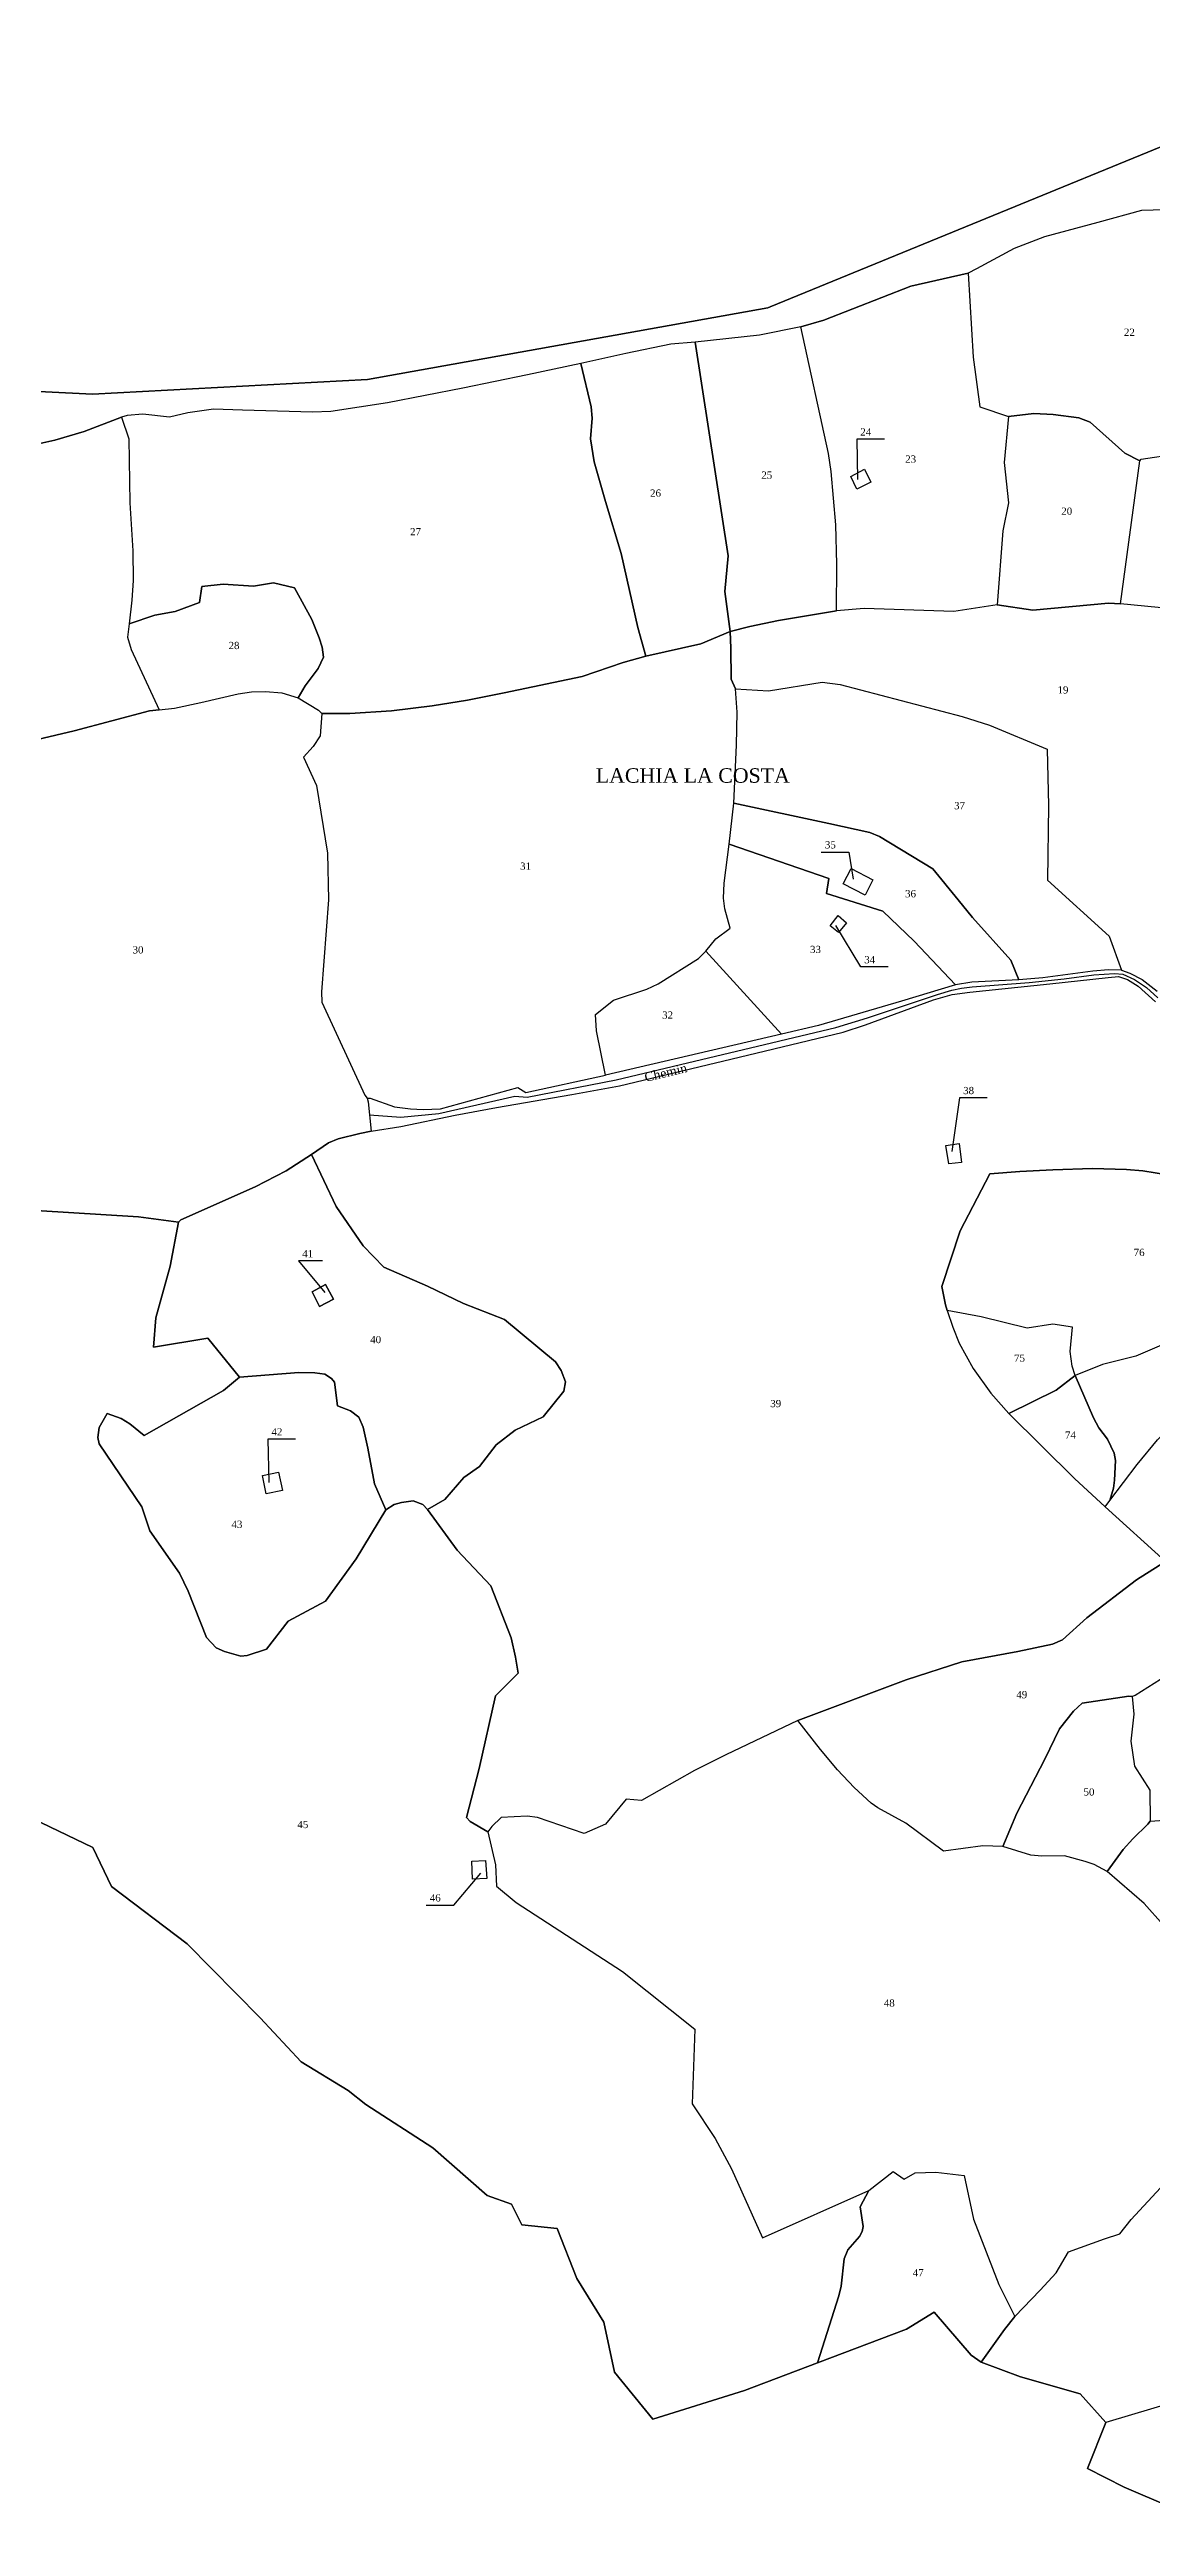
# Model space of a CAD drawing. Extents: x 1204521 to 1207304, y 6151741 to 6153999.
# Drawn here: x 1206382 to 1206687, y 6153268 to 6153954 of the extents above; entities that cross this region are included whole.
import ezdxf

# ---------------------------------------------------------------- set-up
doc = ezdxf.new("R2010")
doc.units = 0
doc.linetypes.add('CONTINU', pattern=[0])
for name, color, linetype in [('1LIEUDIT', 7, 'CONTINU'), ('1PARCELLE', 7, 'CONTINU'), ('1SECTION', 7, 'CONTINU'), ('1SUBDSECT', 7, 'CONTINU'), ('1TRONFLUV', 7, 'CONTINU'), ('1TROUPARCELLE', 7, 'CONTINU'), ('1ZONCOMM', 7, 'CONTINU'), ('3BATIDUR', 7, 'CONTINU'), ('3FLECHEPAR', 7, 'CONTINU'), ('3LIEUDITTEX', 7, 'CONTINU'), ('3PARCELLETEX', 7, 'CONTINU'), ('3ZONCOMMTEX', 7, 'CONTINU')]:
    doc.layers.add(name, color=color, linetype=linetype)
doc.styles.get("Standard").update_dxf_attribs({"font": 'Times New Roman'})

msp = doc.modelspace()

# ---------------------------------------------------------------- linework, layer by layer
at = {"layer": '1LIEUDIT'}
for points in [[(1206755.03, 6153953.7), (1206581.13, 6153882.51), (1206580.45, 6153882.24), (1206469.7, 6153862.34), (1206393.55, 6153858.27), (1206346.91, 6153860.59)], [(1206374.61, 6153465.12), (1206393.63, 6153456.04), (1206398.83, 6153445.17), (1206419.76, 6153429.31), (1206439.94, 6153408.87), (1206451.31, 6153396.64), (1206464.32, 6153388.75), (1206469.21, 6153384.83), (1206487.8, 6153372.88), (1206502.8, 6153359.69), (1206509.55, 6153357.29), (1206512.35, 6153351.56), (1206522.13, 6153350.57), (1206527.63, 6153336.68), (1206535.09, 6153324.65), (1206538.09, 6153310.8), (1206548.7, 6153297.76), (1206573.99, 6153305.69), (1206594.28, 6153313.38), (1206618.83, 6153322.64), (1206626.55, 6153327.42), (1206636.8, 6153315.46), (1206639.54, 6153313.55), (1206645.97, 6153322.61), (1206648.89, 6153326.17), (1206655.85, 6153333.45), (1206660.32, 6153338.26), (1206663.75, 6153344.1), (1206673.64, 6153347.73), (1206677.91, 6153349.09), (1206681.1, 6153353.07), (1206689.21, 6153361.81)], [(1206704.64, 6153268.07), (1206679.11, 6153278.97), (1206668.99, 6153284.15), (1206674.09, 6153296.85), (1206666.94, 6153304.79), (1206650.47, 6153309.5), (1206639.54, 6153313.55), (1206645.97, 6153322.61), (1206648.89, 6153326.17), (1206655.85, 6153333.45), (1206660.32, 6153338.26), (1206663.75, 6153344.1), (1206673.64, 6153347.73), (1206677.91, 6153349.09), (1206681.1, 6153353.07), (1206689.21, 6153361.81)]]:
    msp.add_lwpolyline(points, dxfattribs=at)
at = {"layer": '1PARCELLE'}
for points in [[(1206693.61, 6153909.42), (1206683.95, 6153909.11), (1206671.86, 6153905.86), (1206657.03, 6153901.86), (1206648.7, 6153898.58), (1206638.25, 6153892.98), (1206635.91, 6153891.8), (1206637.31, 6153868.51), (1206639.19, 6153854.82), (1206647.09, 6153852.16), (1206654.09, 6153852.95), (1206659.52, 6153852.68), (1206666.56, 6153851.76), (1206669.72, 6153850.57), (1206679.3, 6153841.93), (1206683.46, 6153839.84), (1206683.46, 6153839.84), (1206683.87, 6153840.29), (1206703.59, 6153843.22)], [(1206377.31, 6153844.3), (1206383.1, 6153845.61), (1206391.25, 6153847.93), (1206401.62, 6153851.97), (1206401.62, 6153851.97), (1206403.63, 6153845.95), (1206403.91, 6153828.19), (1206404.69, 6153814.93), (1206404.79, 6153806.76), (1206404.44, 6153801.28), (1206403.74, 6153794.77), (1206403.2, 6153791), (1206404.27, 6153787.65), (1206412.01, 6153770.97), (1206409.31, 6153770.65), (1206388.48, 6153765.12), (1206371.69, 6153761.18)], [(1206692.36, 6153798.85), (1206678.1, 6153800.24), (1206674.82, 6153800.45), (1206653.81, 6153798.52), (1206643.99, 6153799.96), (1206631.94, 6153798.19), (1206607.15, 6153798.93), (1206599.49, 6153798.3), (1206583.48, 6153795.68), (1206575.51, 6153794.01), (1206570.07, 6153792.58), (1206570.24, 6153788.02), (1206570.32, 6153779.44), (1206571.5, 6153776.7), (1206580.63, 6153776.17), (1206595.5, 6153778.61), (1206600.52, 6153777.98), (1206634.28, 6153769.12), (1206641.82, 6153766.68), (1206657.84, 6153760.08), (1206658.21, 6153744.49), (1206657.93, 6153723.78), (1206674.95, 6153708.3), (1206678.39, 6153698.83), (1206680.67, 6153698), (1206684.09, 6153696.29), (1206688.29, 6153693.06)], [(1206371.69, 6153761.18), (1206388.48, 6153765.12), (1206409.31, 6153770.65), (1206412.01, 6153770.97), (1206416.28, 6153771.42), (1206423.53, 6153772.98), (1206433.87, 6153775.36), (1206437.52, 6153775.93), (1206441.42, 6153776.04), (1206445.94, 6153775.65), (1206450.48, 6153774.24), (1206456.07, 6153770.8), (1206457.03, 6153769.93), (1206456.57, 6153763.71), (1206454.6, 6153760.74), (1206452, 6153757.8), (1206455.55, 6153749.98), (1206458.61, 6153731.23), (1206458.86, 6153718.34), (1206456.97, 6153692.89), (1206457.04, 6153690.01), (1206468.89, 6153664.27), (1206469.57, 6153663.39), (1206469.85, 6153662.46), (1206470.67, 6153654.29), (1206467.53, 6153653.63), (1206461.55, 6153652.2), (1206458.88, 6153651.08), (1206454.13, 6153647.83), (1206454.13, 6153647.83), (1206447.18, 6153643.33), (1206438.54, 6153638.93), (1206418.03, 6153629.77), (1206417.32, 6153629.12), (1206406.27, 6153630.61), (1206377.96, 6153632.37)], [(1206694.55, 6153641.66), (1206684.27, 6153643.28), (1206679.81, 6153643.65), (1206670.38, 6153643.95), (1206659.38, 6153643.57), (1206650.27, 6153643.13), (1206641.9, 6153642.5), (1206633.73, 6153626.72), (1206628.64, 6153611.34), (1206629.71, 6153606.21), (1206630.16, 6153604.7), (1206631.66, 6153600.03), (1206633.48, 6153595.66), (1206637.32, 6153588.64), (1206642.23, 6153581.74), (1206647.17, 6153576.12), (1206665.42, 6153558.12), (1206673.9, 6153550.31), (1206690.59, 6153535.22), (1206682.57, 6153530.06), (1206668.82, 6153519.56), (1206662.09, 6153513.53), (1206659.32, 6153512.31), (1206649.73, 6153510.23), (1206634.18, 6153507.37), (1206618.79, 6153502.45), (1206588.79, 6153491.19), (1206568.9, 6153481.67), (1206560.18, 6153477.36), (1206545.54, 6153469.04), (1206541.24, 6153469.41), (1206535.52, 6153462.45), (1206529.66, 6153459.85), (1206516.76, 6153464.27), (1206516.76, 6153464.27), (1206513.85, 6153464.68), (1206506.68, 6153464.33), (1206504.13, 6153461.87), (1206502.97, 6153460.32), (1206498.06, 6153463.22), (1206497.12, 6153464.27), (1206500.57, 6153477.88), (1206505.08, 6153497.98), (1206511.36, 6153504.27), (1206510.62, 6153508.67), (1206509.48, 6153514.01), (1206503.85, 6153528.46), (1206494.51, 6153538.36), (1206486.26, 6153549.57), (1206491.09, 6153552.3), (1206496.35, 6153558.42), (1206500.72, 6153561.44), (1206505.31, 6153567.5), (1206510.56, 6153571.52), (1206518.33, 6153575.22), (1206524.06, 6153582.35), (1206524.52, 6153584.92), (1206523.31, 6153588.04), (1206521.67, 6153590.49), (1206507.57, 6153602.19), (1206496.25, 6153606.56), (1206486.32, 6153611.41), (1206474.23, 6153616.64), (1206468.43, 6153622.57), (1206461.01, 6153633.48), (1206454.13, 6153647.83), (1206458.88, 6153651.08), (1206461.55, 6153652.2), (1206467.53, 6153653.63), (1206470.67, 6153654.29), (1206478.94, 6153655.63), (1206493.9, 6153658.73), (1206505.41, 6153660.81), (1206526.25, 6153664.44), (1206539.44, 6153666.87), (1206550.59, 6153669.56), (1206572.54, 6153674.77), (1206601.34, 6153681.66), (1206607.55, 6153683.7), (1206626.39, 6153690.65), (1206631.52, 6153692.16), (1206636.39, 6153692.76), (1206658.51, 6153695.04), (1206674.74, 6153696.86), (1206677.58, 6153697.09), (1206680.02, 6153696.3), (1206683.03, 6153694.46), (1206687.76, 6153690.14)], [(1206695.88, 6153597.81), (1206682.4, 6153592.04), (1206673.1, 6153589.69), (1206665.52, 6153586.71), (1206664.77, 6153589.29), (1206664.77, 6153589.29), (1206664.14, 6153593.35), (1206664.79, 6153600.07), (1206659.34, 6153600.89), (1206652.28, 6153599.74), (1206639.58, 6153602.89), (1206630.16, 6153604.7), (1206629.71, 6153606.21), (1206628.64, 6153611.34), (1206633.73, 6153626.72), (1206641.9, 6153642.5), (1206650.27, 6153643.13), (1206659.38, 6153643.57), (1206670.38, 6153643.95), (1206679.81, 6153643.65), (1206684.27, 6153643.28), (1206694.55, 6153641.66)], [(1206377.96, 6153632.37), (1206406.27, 6153630.61), (1206417.32, 6153629.12), (1206415.02, 6153616.89), (1206411.08, 6153602.59), (1206410.44, 6153594.48), (1206425.43, 6153597.03), (1206434.22, 6153586.23), (1206429.83, 6153582.49), (1206407.89, 6153570.05), (1206403.88, 6153573.3), (1206401.48, 6153574.73), (1206397.6, 6153576.14), (1206395.37, 6153572.23), (1206395.03, 6153569.53), (1206395.43, 6153567.75), (1206407.16, 6153550.33), (1206409.46, 6153543.68), (1206417.65, 6153531.99), (1206420.07, 6153526.96), (1206425.06, 6153514.15), (1206427.78, 6153511.29), (1206430.07, 6153510.31), (1206434.64, 6153508.95), (1206436.34, 6153509.15), (1206441.67, 6153510.9), (1206447.73, 6153518.69), (1206458.04, 6153524.17), (1206466.52, 6153535.93), (1206474.75, 6153549.46), (1206477.09, 6153550.92), (1206479.04, 6153551.51), (1206482.32, 6153551.95), (1206484.96, 6153551), (1206486.26, 6153549.57), (1206494.51, 6153538.36), (1206503.85, 6153528.46), (1206509.48, 6153514.01), (1206510.62, 6153508.67), (1206511.36, 6153504.27), (1206505.08, 6153497.98), (1206500.57, 6153477.88), (1206497.12, 6153464.27), (1206498.06, 6153463.22), (1206502.97, 6153460.32), (1206505.06, 6153451.21), (1206505.36, 6153445.35), (1206510.85, 6153440.83), (1206540.22, 6153421.72), (1206560.25, 6153405.77), (1206559.59, 6153385.1), (1206565.87, 6153375.42), (1206570.4, 6153367.06), (1206579.06, 6153347.96), (1206608.49, 6153361.07), (1206606.04, 6153356.58), (1206606.87, 6153351.06), (1206606.64, 6153349.69), (1206605.89, 6153348.31), (1206602.64, 6153344.63), (1206601.62, 6153342.15), (1206600.82, 6153334.62), (1206600.16, 6153331.89), (1206594.28, 6153313.38), (1206573.99, 6153305.69), (1206548.7, 6153297.76), (1206538.09, 6153310.8), (1206538.09, 6153310.8), (1206535.09, 6153324.65), (1206527.63, 6153336.68), (1206522.13, 6153350.57), (1206512.35, 6153351.56), (1206509.55, 6153357.29), (1206502.8, 6153359.69), (1206487.8, 6153372.88), (1206469.21, 6153384.83), (1206464.32, 6153388.75), (1206451.31, 6153396.64), (1206439.94, 6153408.87), (1206419.76, 6153429.31), (1206398.83, 6153445.17), (1206393.63, 6153456.04), (1206374.61, 6153465.12)], [(1206695.88, 6153597.81), (1206682.4, 6153592.04), (1206673.1, 6153589.69), (1206665.52, 6153586.71), (1206670.62, 6153574.98), (1206672.1, 6153572.19), (1206674.56, 6153569), (1206676.38, 6153565.19), (1206676.71, 6153563.11), (1206676.47, 6153557.69), (1206676.16, 6153555.49), (1206675.18, 6153552.09), (1206682.73, 6153562), (1206688.4, 6153568.82)], [(1206692.7, 6153504.75), (1206682.2, 6153498.1), (1206681.33, 6153497.83), (1206680.46, 6153497.92), (1206667.46, 6153495.93), (1206665.07, 6153493.79), (1206661.26, 6153488.9), (1206657.15, 6153480.45), (1206649.46, 6153465.49), (1206645.55, 6153456.28), (1206645.55, 6153456.28), (1206639.96, 6153456.47), (1206629.14, 6153454.97), (1206618.7, 6153462.77), (1206610.92, 6153467.01), (1206609.1, 6153468.26), (1206604.36, 6153472.6), (1206599.78, 6153477.48), (1206595.06, 6153483.12), (1206588.79, 6153491.19), (1206618.79, 6153502.45), (1206634.18, 6153507.37), (1206649.73, 6153510.23), (1206659.32, 6153512.31), (1206662.09, 6153513.53), (1206668.82, 6153519.56), (1206682.57, 6153530.06), (1206690.59, 6153535.22)], [(1206692.7, 6153504.75), (1206682.2, 6153498.1), (1206681.33, 6153497.83), (1206681.78, 6153492.88), (1206680.96, 6153485.49), (1206681.99, 6153478.55), (1206686.22, 6153471.84), (1206686.37, 6153463.33), (1206700.51, 6153464.29)], [(1206689.9, 6153434.65), (1206684.64, 6153440.52), (1206674.41, 6153449.34), (1206670.86, 6153451.31), (1206668.36, 6153452.16), (1206662.61, 6153453.7), (1206656.37, 6153453.62), (1206653.31, 6153453.87), (1206645.55, 6153456.28), (1206639.96, 6153456.47), (1206629.14, 6153454.97), (1206618.7, 6153462.77), (1206610.92, 6153467.01), (1206609.1, 6153468.26), (1206604.36, 6153472.6), (1206599.78, 6153477.48), (1206595.06, 6153483.12), (1206588.79, 6153491.19), (1206568.9, 6153481.67), (1206560.18, 6153477.36), (1206545.54, 6153469.04), (1206541.24, 6153469.41), (1206535.52, 6153462.45), (1206529.66, 6153459.85), (1206516.76, 6153464.27), (1206513.85, 6153464.68), (1206506.68, 6153464.33), (1206504.13, 6153461.87), (1206502.97, 6153460.32), (1206505.06, 6153451.21), (1206505.36, 6153445.35), (1206510.85, 6153440.83), (1206540.22, 6153421.72), (1206560.25, 6153405.77), (1206559.59, 6153385.1), (1206565.87, 6153375.42), (1206570.4, 6153367.06), (1206579.06, 6153347.96), (1206608.49, 6153361.07), (1206615.17, 6153366.28), (1206618.27, 6153364.22), (1206621.24, 6153365.98), (1206626.99, 6153366.16), (1206634.8, 6153365.22), (1206637.39, 6153353.15), (1206644.48, 6153335.08), (1206648.89, 6153326.17), (1206655.85, 6153333.45), (1206660.32, 6153338.26), (1206663.75, 6153344.1), (1206673.64, 6153347.73), (1206677.91, 6153349.09), (1206681.1, 6153353.07), (1206689.21, 6153361.81)], [(1206699.68, 6153304.48), (1206674.09, 6153296.85), (1206666.94, 6153304.79), (1206650.47, 6153309.5), (1206639.54, 6153313.55), (1206645.97, 6153322.61), (1206648.89, 6153326.17), (1206648.89, 6153326.17), (1206655.85, 6153333.45), (1206660.32, 6153338.26), (1206663.75, 6153344.1), (1206673.64, 6153347.73), (1206677.91, 6153349.09), (1206681.1, 6153353.07), (1206689.21, 6153361.81)], [(1206699.68, 6153304.48), (1206674.09, 6153296.85), (1206668.99, 6153284.15), (1206679.11, 6153278.97), (1206704.64, 6153268.07)]]:
    msp.add_lwpolyline(points, dxfattribs=at)
for points in [[(1206607.15, 6153798.93), (1206599.49, 6153798.3), (1206599.59, 6153811.27), (1206599.34, 6153822.17), (1206598.02, 6153836.92), (1206597.32, 6153841.86), (1206589.62, 6153876.93), (1206595.98, 6153878.82), (1206620.06, 6153888.16), (1206635.91, 6153891.8), (1206637.31, 6153868.51), (1206639.19, 6153854.82), (1206647.09, 6153852.16), (1206645.95, 6153839.41), (1206647.11, 6153828.21), (1206645.57, 6153820.45), (1206643.99, 6153799.96), (1206631.94, 6153798.19), (1206607.15, 6153798.93)], [(1206570.07, 6153792.58), (1206568.57, 6153803.72), (1206569.55, 6153813.59), (1206560.36, 6153872.71), (1206553.65, 6153872.19), (1206541.22, 6153869.59), (1206528.71, 6153866.78), (1206531.58, 6153854.76), (1206531.9, 6153851.63), (1206531.43, 6153845.96), (1206532.46, 6153839.58), (1206535.57, 6153828.61), (1206539.87, 6153814.18), (1206544.5, 6153793.73), (1206546.7, 6153785.81), (1206561.95, 6153789.18), (1206570.07, 6153792.58)], [(1206570.07, 6153792.58), (1206575.51, 6153794.01), (1206583.48, 6153795.68), (1206599.49, 6153798.3), (1206599.59, 6153811.27), (1206599.34, 6153822.17), (1206598.02, 6153836.92), (1206597.32, 6153841.86), (1206589.62, 6153876.93), (1206578.14, 6153874.64), (1206560.36, 6153872.71), (1206569.55, 6153813.59), (1206568.57, 6153803.72), (1206570.07, 6153792.58)], [(1206401.62, 6153851.97), (1206403.63, 6153845.95), (1206403.91, 6153828.19), (1206404.69, 6153814.93), (1206404.79, 6153806.76), (1206404.44, 6153801.28), (1206403.74, 6153794.77), (1206410.77, 6153797.09), (1206416.42, 6153798.1), (1206423.15, 6153800.64), (1206423.78, 6153805.09), (1206429.69, 6153805.73), (1206438.13, 6153805.2), (1206443.67, 6153806.11), (1206449.44, 6153804.74), (1206454.22, 6153795.97), (1206456.28, 6153790.85), (1206457.09, 6153788.23), (1206457.45, 6153785.53), (1206455.98, 6153782.37), (1206452.43, 6153777.58), (1206450.48, 6153774.24), (1206456.07, 6153770.8), (1206457.03, 6153769.93), (1206464.75, 6153769.89), (1206476.31, 6153770.66), (1206487.56, 6153771.99), (1206497.34, 6153773.63), (1206507.5, 6153775.63), (1206529.1, 6153780.19), (1206540.47, 6153784.03), (1206546.7, 6153785.81), (1206544.5, 6153793.73), (1206539.87, 6153814.18), (1206535.57, 6153828.61), (1206532.46, 6153839.58), (1206531.43, 6153845.96), (1206531.9, 6153851.63), (1206531.58, 6153854.76), (1206528.71, 6153866.78), (1206513.92, 6153863.63), (1206496.08, 6153859.94), (1206475.18, 6153855.89), (1206459.55, 6153853.51), (1206454.45, 6153853.29), (1206435.06, 6153853.88), (1206427.03, 6153854.11), (1206419.9, 6153853.11), (1206414.88, 6153851.91), (1206407.46, 6153852.76), (1206403.1, 6153852.39), (1206401.62, 6153851.97)], [(1206643.99, 6153799.96), (1206653.81, 6153798.52), (1206674.82, 6153800.45), (1206678.1, 6153800.24), (1206683.46, 6153839.84), (1206679.3, 6153841.93), (1206669.72, 6153850.57), (1206666.56, 6153851.76), (1206659.52, 6153852.68), (1206654.09, 6153852.95), (1206647.09, 6153852.16), (1206645.95, 6153839.41), (1206647.11, 6153828.21), (1206645.57, 6153820.45), (1206643.99, 6153799.96)], [(1206729.36, 6153813.47), (1206712.33, 6153793.61), (1206710.5, 6153794.69), (1206705.2, 6153796.63), (1206692.36, 6153798.85), (1206678.1, 6153800.24), (1206683.46, 6153839.84), (1206683.87, 6153840.29), (1206703.59, 6153843.22), (1206715.98, 6153843.25), (1206714.59, 6153836.71), (1206718.12, 6153828.36), (1206720.24, 6153821.19), (1206729.36, 6153813.47)], [(1206609, 6153833.99), (1206605.1, 6153832.01), (1206603.45, 6153835.55), (1206607.29, 6153837.51), (1206609, 6153833.99)], [(1206403.74, 6153794.77), (1206403.2, 6153791), (1206404.27, 6153787.65), (1206412.01, 6153770.97), (1206416.28, 6153771.42), (1206423.53, 6153772.98), (1206433.87, 6153775.36), (1206437.52, 6153775.93), (1206441.42, 6153776.04), (1206445.94, 6153775.65), (1206450.48, 6153774.24), (1206452.43, 6153777.58), (1206455.98, 6153782.37), (1206457.45, 6153785.53), (1206457.09, 6153788.23), (1206456.28, 6153790.85), (1206454.22, 6153795.97), (1206449.44, 6153804.74), (1206443.67, 6153806.11), (1206438.13, 6153805.2), (1206429.69, 6153805.73), (1206423.78, 6153805.09), (1206423.15, 6153800.64), (1206416.42, 6153798.1), (1206410.77, 6153797.09), (1206403.74, 6153794.77)], [(1206571.5, 6153776.7), (1206570.32, 6153779.44), (1206570.24, 6153788.02), (1206570.07, 6153792.58), (1206561.95, 6153789.18), (1206546.7, 6153785.81), (1206540.47, 6153784.03), (1206529.1, 6153780.19), (1206507.5, 6153775.63), (1206497.34, 6153773.63), (1206487.56, 6153771.99), (1206476.31, 6153770.66), (1206464.75, 6153769.89), (1206457.03, 6153769.93), (1206456.57, 6153763.71), (1206454.6, 6153760.74), (1206452, 6153757.8), (1206455.55, 6153749.98), (1206458.61, 6153731.23), (1206458.86, 6153718.34), (1206456.97, 6153692.89), (1206457.04, 6153690.01), (1206468.89, 6153664.27), (1206469.57, 6153663.39), (1206470.4, 6153663.42), (1206477.17, 6153661.04), (1206481.53, 6153660.47), (1206485.12, 6153660.3), (1206489.87, 6153660.46), (1206511.29, 6153666.42), (1206513.53, 6153664.98), (1206535.54, 6153669.81), (1206533.1, 6153682.03), (1206532.82, 6153686.58), (1206537.8, 6153690.52), (1206546.98, 6153693.57), (1206550.17, 6153695.07), (1206561.29, 6153702.05), (1206563.32, 6153704.12), (1206566.14, 6153707.52), (1206570.05, 6153710.53), (1206568.63, 6153715.88), (1206568.22, 6153718.79), (1206568.41, 6153722.92), (1206569.81, 6153733.7), (1206571.05, 6153745.06), (1206571.86, 6153761.11), (1206571.97, 6153770.27), (1206571.5, 6153776.7)], [(1206571.5, 6153776.7), (1206580.63, 6153776.17), (1206595.5, 6153778.61), (1206600.52, 6153777.98), (1206634.28, 6153769.12), (1206641.82, 6153766.68), (1206657.84, 6153760.08), (1206658.21, 6153744.49), (1206657.93, 6153723.78), (1206674.95, 6153708.3), (1206678.39, 6153698.83), (1206674.79, 6153698.91), (1206670.49, 6153698.62), (1206656.58, 6153696.77), (1206649.96, 6153696.21), (1206647.72, 6153701.62), (1206637.12, 6153713.48), (1206633.15, 6153718.37), (1206626.12, 6153726.91), (1206611.43, 6153735.84), (1206608.69, 6153736.96), (1206597.35, 6153739.47), (1206571.05, 6153745.06), (1206571.86, 6153761.11), (1206571.97, 6153770.27), (1206571.5, 6153776.7)], [(1206621.02, 6153706.85), (1206612.31, 6153715.24), (1206596.75, 6153720.11), (1206597.42, 6153724.24), (1206569.81, 6153733.7), (1206571.05, 6153745.06), (1206597.35, 6153739.47), (1206608.69, 6153736.96), (1206611.43, 6153735.84), (1206626.12, 6153726.91), (1206633.15, 6153718.37), (1206637.12, 6153713.48), (1206647.72, 6153701.62), (1206649.96, 6153696.21), (1206636.92, 6153695.51), (1206632.41, 6153694.84), (1206621.02, 6153706.85)], [(1206563.32, 6153704.12), (1206566.14, 6153707.52), (1206570.05, 6153710.53), (1206568.63, 6153715.88), (1206568.22, 6153718.79), (1206568.41, 6153722.92), (1206569.81, 6153733.7), (1206597.42, 6153724.24), (1206596.75, 6153720.11), (1206612.31, 6153715.24), (1206621.02, 6153706.85), (1206632.41, 6153694.84), (1206617.45, 6153690.32), (1206594.48, 6153683.57), (1206584.24, 6153681.18), (1206563.32, 6153704.12)], [(1206607.44, 6153719.64), (1206601.38, 6153722.8), (1206603.58, 6153726.99), (1206609.58, 6153723.84), (1206607.44, 6153719.64)], [(1206602.25, 6153711.96), (1206600.07, 6153709.27), (1206597.7, 6153711.18), (1206599.94, 6153713.96), (1206602.25, 6153711.96)], [(1206535.54, 6153669.81), (1206533.1, 6153682.03), (1206532.82, 6153686.58), (1206537.8, 6153690.52), (1206546.98, 6153693.57), (1206550.17, 6153695.07), (1206561.29, 6153702.05), (1206563.32, 6153704.12), (1206584.24, 6153681.18), (1206535.54, 6153669.81)], [(1206471.61, 6153556.69), (1206469.76, 6153566.52), (1206468.44, 6153572.39), (1206467.28, 6153575.1), (1206464.96, 6153576.86), (1206461.36, 6153578.26), (1206460.5, 6153584.83), (1206459.75, 6153585.87), (1206457.82, 6153587.07), (1206455.06, 6153587.37), (1206450.68, 6153587.5), (1206434.22, 6153586.23), (1206425.43, 6153597.03), (1206410.44, 6153594.48), (1206411.08, 6153602.59), (1206415.02, 6153616.89), (1206417.32, 6153629.12), (1206418.03, 6153629.77), (1206438.54, 6153638.93), (1206447.18, 6153643.33), (1206454.13, 6153647.83), (1206461.01, 6153633.48), (1206468.43, 6153622.57), (1206474.23, 6153616.64), (1206486.32, 6153611.41), (1206496.25, 6153606.56), (1206507.57, 6153602.19), (1206521.67, 6153590.49), (1206523.31, 6153588.04), (1206524.52, 6153584.92), (1206524.06, 6153582.35), (1206518.33, 6153575.22), (1206510.56, 6153571.52), (1206505.31, 6153567.5), (1206500.72, 6153561.44), (1206496.35, 6153558.42), (1206491.09, 6153552.3), (1206486.26, 6153549.57), (1206484.96, 6153551), (1206482.32, 6153551.95), (1206479.04, 6153551.51), (1206477.09, 6153550.92), (1206474.75, 6153549.46), (1206471.61, 6153556.69)], [(1206634.09, 6153645.66), (1206630.55, 6153645.21), (1206629.77, 6153650.33), (1206633.43, 6153650.84), (1206634.09, 6153645.66)], [(1206454.32, 6153609.81), (1206456.36, 6153605.77), (1206460.29, 6153607.83), (1206458.05, 6153611.85), (1206454.32, 6153609.81)], [(1206665.52, 6153586.71), (1206664.77, 6153589.29), (1206664.14, 6153593.35), (1206664.79, 6153600.07), (1206659.34, 6153600.89), (1206652.28, 6153599.74), (1206639.58, 6153602.89), (1206630.16, 6153604.7), (1206631.66, 6153600.03), (1206633.48, 6153595.66), (1206637.32, 6153588.64), (1206642.23, 6153581.74), (1206647.17, 6153576.12), (1206660.32, 6153582.65), (1206665.52, 6153586.71)], [(1206430.07, 6153510.31), (1206427.78, 6153511.29), (1206425.06, 6153514.15), (1206420.07, 6153526.96), (1206417.65, 6153531.99), (1206409.46, 6153543.68), (1206407.16, 6153550.33), (1206395.43, 6153567.75), (1206395.03, 6153569.53), (1206395.37, 6153572.23), (1206397.6, 6153576.14), (1206401.48, 6153574.73), (1206403.88, 6153573.3), (1206407.89, 6153570.05), (1206429.83, 6153582.49), (1206434.22, 6153586.23), (1206450.68, 6153587.5), (1206455.06, 6153587.37), (1206457.82, 6153587.07), (1206459.75, 6153585.87), (1206460.5, 6153584.83), (1206461.36, 6153578.26), (1206464.96, 6153576.86), (1206467.28, 6153575.1), (1206468.44, 6153572.39), (1206469.76, 6153566.52), (1206471.61, 6153556.69), (1206474.75, 6153549.46), (1206466.52, 6153535.93), (1206458.04, 6153524.17), (1206447.73, 6153518.69), (1206441.67, 6153510.9), (1206436.34, 6153509.15), (1206434.64, 6153508.95), (1206430.07, 6153510.31)], [(1206665.52, 6153586.71), (1206660.32, 6153582.65), (1206647.17, 6153576.12), (1206665.42, 6153558.12), (1206673.9, 6153550.31), (1206675.18, 6153552.09), (1206676.16, 6153555.49), (1206676.47, 6153557.69), (1206676.71, 6153563.11), (1206676.38, 6153565.19), (1206674.56, 6153569), (1206672.1, 6153572.19), (1206670.62, 6153574.98), (1206665.52, 6153586.71)], [(1206673.9, 6153550.31), (1206675.18, 6153552.09), (1206682.73, 6153562), (1206688.4, 6153568.82), (1206691.29, 6153571.81), (1206693.73, 6153573.93), (1206709.44, 6153549.05), (1206691.76, 6153535.76), (1206690.59, 6153535.22), (1206673.9, 6153550.31)], [(1206446.12, 6153554.84), (1206441.6, 6153553.9), (1206440.58, 6153559), (1206444.99, 6153559.93), (1206446.12, 6153554.84)], [(1206674.41, 6153449.34), (1206670.86, 6153451.31), (1206668.36, 6153452.16), (1206662.61, 6153453.7), (1206656.37, 6153453.62), (1206653.31, 6153453.87), (1206645.55, 6153456.28), (1206649.46, 6153465.49), (1206657.15, 6153480.45), (1206661.26, 6153488.9), (1206665.07, 6153493.79), (1206667.46, 6153495.93), (1206680.46, 6153497.92), (1206681.33, 6153497.83), (1206681.78, 6153492.88), (1206680.96, 6153485.49), (1206681.99, 6153478.55), (1206686.22, 6153471.84), (1206686.37, 6153463.33), (1206685.71, 6153462.5), (1206681.51, 6153458.45), (1206678.86, 6153455.42), (1206674.41, 6153449.34)], [(1206693.7, 6153428.32), (1206689.9, 6153434.65), (1206684.64, 6153440.52), (1206674.41, 6153449.34), (1206678.86, 6153455.42), (1206681.51, 6153458.45), (1206685.71, 6153462.5), (1206686.37, 6153463.33), (1206700.51, 6153464.29), (1206703.3, 6153464.11), (1206709.5, 6153462.73), (1206725.69, 6153458.37), (1206738.05, 6153455.23), (1206746.7, 6153452.84), (1206750.34, 6153450.42), (1206753.38, 6153449), (1206742.42, 6153441.02), (1206732.05, 6153442.68), (1206720.33, 6153445.21), (1206707.21, 6153437.56), (1206693.7, 6153428.32)], [(1206502.69, 6153447.4), (1206498.74, 6153447.27), (1206498.51, 6153452.2), (1206502.37, 6153452.39), (1206502.69, 6153447.4)], [(1206608.49, 6153361.07), (1206615.17, 6153366.28), (1206618.27, 6153364.22), (1206621.24, 6153365.98), (1206626.99, 6153366.16), (1206634.8, 6153365.22), (1206637.39, 6153353.15), (1206644.48, 6153335.08), (1206648.89, 6153326.17), (1206645.97, 6153322.61), (1206639.54, 6153313.55), (1206636.8, 6153315.46), (1206626.55, 6153327.42), (1206618.83, 6153322.64), (1206594.28, 6153313.38), (1206600.16, 6153331.89), (1206600.82, 6153334.62), (1206601.62, 6153342.15), (1206602.64, 6153344.63), (1206605.89, 6153348.31), (1206606.64, 6153349.69), (1206606.87, 6153351.06), (1206606.04, 6153356.58), (1206608.49, 6153361.07)]]:
    msp.add_lwpolyline(points, close=True, dxfattribs=at)
at = {"layer": '1SECTION'}
msp.add_lwpolyline([(1206346.91, 6153860.59), (1206393.55, 6153858.27), (1206469.7, 6153862.34), (1206580.45, 6153882.24), (1206581.13, 6153882.51), (1206755.03, 6153953.7)], dxfattribs=at)
at = {"layer": '1SUBDSECT'}
for points in [[(1206755.03, 6153953.7), (1206581.13, 6153882.51), (1206580.45, 6153882.24), (1206469.7, 6153862.34), (1206393.55, 6153858.27), (1206346.91, 6153860.59)], [(1206374.61, 6153465.12), (1206393.63, 6153456.04), (1206398.83, 6153445.17), (1206419.76, 6153429.31), (1206439.94, 6153408.87), (1206451.31, 6153396.64), (1206464.32, 6153388.75), (1206469.21, 6153384.83), (1206487.8, 6153372.88), (1206502.8, 6153359.69), (1206509.55, 6153357.29), (1206512.35, 6153351.56), (1206522.13, 6153350.57), (1206527.63, 6153336.68), (1206535.09, 6153324.65), (1206538.09, 6153310.8), (1206548.7, 6153297.76), (1206573.99, 6153305.69), (1206594.28, 6153313.38), (1206618.83, 6153322.64), (1206626.55, 6153327.42), (1206636.8, 6153315.46), (1206639.54, 6153313.55), (1206650.47, 6153309.5), (1206666.94, 6153304.79), (1206674.09, 6153296.85), (1206668.99, 6153284.15), (1206679.11, 6153278.97), (1206704.64, 6153268.07)]]:
    msp.add_lwpolyline(points, dxfattribs=at)
at = {"layer": '1TRONFLUV'}
for points in [[(1206346.91, 6153860.59), (1206393.55, 6153858.27), (1206469.7, 6153862.34), (1206580.45, 6153882.24), (1206581.13, 6153882.51), (1206755.03, 6153953.7)], [(1206693.61, 6153909.42), (1206683.95, 6153909.11), (1206671.86, 6153905.86), (1206657.03, 6153901.86), (1206648.7, 6153898.58), (1206638.25, 6153892.98), (1206635.91, 6153891.8), (1206620.06, 6153888.16), (1206595.98, 6153878.82), (1206589.62, 6153876.93), (1206578.14, 6153874.64), (1206560.36, 6153872.71), (1206553.65, 6153872.19), (1206541.22, 6153869.59), (1206528.71, 6153866.78), (1206513.92, 6153863.63), (1206496.08, 6153859.94), (1206475.18, 6153855.89), (1206459.55, 6153853.51), (1206454.45, 6153853.29), (1206435.06, 6153853.88), (1206427.03, 6153854.11), (1206419.9, 6153853.11), (1206414.88, 6153851.91), (1206407.46, 6153852.76), (1206403.1, 6153852.39), (1206401.62, 6153851.97), (1206391.25, 6153847.93), (1206383.1, 6153845.61), (1206377.31, 6153844.3)]]:
    msp.add_lwpolyline(points, dxfattribs=at)
at = {"layer": '1TROUPARCELLE'}
for points in [[(1206603.45, 6153835.55), (1206607.29, 6153837.51), (1206609, 6153833.99), (1206605.1, 6153832.01), (1206603.45, 6153835.55)], [(1206601.38, 6153722.8), (1206603.58, 6153726.99), (1206609.58, 6153723.84), (1206607.44, 6153719.64), (1206601.38, 6153722.8)], [(1206597.7, 6153711.18), (1206599.94, 6153713.96), (1206602.25, 6153711.96), (1206600.07, 6153709.27), (1206597.7, 6153711.18)], [(1206629.77, 6153650.33), (1206633.43, 6153650.84), (1206634.09, 6153645.66), (1206630.55, 6153645.21), (1206629.77, 6153650.33)], [(1206454.32, 6153609.81), (1206458.05, 6153611.85), (1206460.29, 6153607.83), (1206456.36, 6153605.77), (1206454.32, 6153609.81)], [(1206440.58, 6153559), (1206444.99, 6153559.93), (1206446.12, 6153554.84), (1206441.6, 6153553.9), (1206440.58, 6153559)], [(1206498.51, 6153452.2), (1206502.37, 6153452.39), (1206502.69, 6153447.4), (1206498.74, 6153447.27), (1206498.51, 6153452.2)]]:
    msp.add_lwpolyline(points, close=True, dxfattribs=at)
at = {"layer": '1ZONCOMM'}
msp.add_lwpolyline([(1206470.21, 6153658.83), (1206478.91, 6153658.19), (1206489.42, 6153659.15), (1206510.46, 6153663.96), (1206513.87, 6153663.68), (1206538.47, 6153668.55), (1206599.34, 6153683.01), (1206608.11, 6153685.69), (1206627.47, 6153692.15), (1206631.39, 6153693.31), (1206634.1, 6153693.85), (1206637.02, 6153694.24), (1206652.85, 6153695.46), (1206662.54, 6153696.51), (1206670.71, 6153697.56), (1206676.48, 6153697.95), (1206678.72, 6153697.73), (1206682, 6153696.28), (1206685.29, 6153694.06), (1206688.43, 6153691.21)], dxfattribs=at)
at = {"layer": '3BATIDUR'}
for points in [[(1206605.1, 6153832.01), (1206603.45, 6153835.55), (1206607.29, 6153837.51), (1206609, 6153833.99), (1206605.1, 6153832.01)], [(1206601.38, 6153722.8), (1206603.58, 6153726.99), (1206609.58, 6153723.84), (1206607.44, 6153719.64), (1206601.38, 6153722.8)], [(1206600.07, 6153709.27), (1206597.7, 6153711.18), (1206599.94, 6153713.96), (1206602.25, 6153711.96), (1206600.07, 6153709.27)], [(1206630.55, 6153645.21), (1206629.77, 6153650.33), (1206633.43, 6153650.84), (1206634.09, 6153645.66), (1206630.55, 6153645.21)], [(1206456.36, 6153605.77), (1206454.32, 6153609.81), (1206458.05, 6153611.85), (1206460.29, 6153607.83), (1206456.36, 6153605.77)], [(1206441.6, 6153553.9), (1206440.58, 6153559), (1206444.99, 6153559.93), (1206446.12, 6153554.84), (1206441.6, 6153553.9)], [(1206498.74, 6153447.27), (1206498.51, 6153452.2), (1206502.37, 6153452.39), (1206502.69, 6153447.4), (1206498.74, 6153447.27)]]:
    msp.add_lwpolyline(points, close=True, dxfattribs=at)
at = {"layer": '3FLECHEPAR'}
for points in [[(1206612.74, 6153845.83), (1206605.1, 6153845.85), (1206605.32, 6153834.7)], [(1206595.3, 6153731.56), (1206602.94, 6153731.54), (1206604.08, 6153724.04)], [(1206613.83, 6153699.76), (1206606.19, 6153699.77), (1206599.33, 6153711.22)], [(1206641.22, 6153663.53), (1206633.57, 6153663.55), (1206631.44, 6153648.7)], [(1206457.22, 6153618.38), (1206450.56, 6153618.39), (1206457.86, 6153609.68)], [(1206449.74, 6153569.05), (1206442.1, 6153569.06), (1206442.38, 6153557.06)], [(1206485.93, 6153440.07), (1206493.58, 6153440.05), (1206501.05, 6153448.87)]]:
    msp.add_lwpolyline(points, dxfattribs=at)

# ---------------------------------------------------------------- texts
at = {"layer": '3LIEUDITTEX'}
msp.add_text('LACHIA LA COSTA', height=4, dxfattribs=at).set_placement((1206532.87, 6153750.75))
at = {"layer": '3PARCELLETEX'}
for s, p in [('22', (1206679.07, 6153874.45)), ('24', (1206606.09, 6153846.85)), ('23', (1206618.51, 6153839.34)), ('26', (1206547.9, 6153829.92)), ('25', (1206578.69, 6153834.9)), ('20', (1206661.72, 6153824.91)), ('27', (1206481.46, 6153819.23)), ('28', (1206431.21, 6153787.74)), ('19', (1206660.68, 6153775.45)), ('37', (1206632.05, 6153743.42)), ('31', (1206511.92, 6153726.66)), ('35', (1206596.28, 6153732.56)), ('36', (1206618.48, 6153719.04)), ('30', (1206404.64, 6153703.48)), ('33', (1206592.17, 6153703.6)), ('34', (1206607.17, 6153700.77)), ('32', (1206551.23, 6153685.44)), ('38', (1206634.56, 6153664.55)), ('41', (1206451.61, 6153619.39)), ('76', (1206681.76, 6153619.74)), ('40', (1206470.42, 6153595.61)), ('75', (1206648.65, 6153590.47)), ('39', (1206581.16, 6153577.9)), ('42', (1206443.08, 6153570.06)), ('74', (1206662.75, 6153569.17)), ('43', (1206432.01, 6153544.47)), ('49', (1206649.28, 6153497.33)), ('50', (1206667.88, 6153470.4)), ('45', (1206450.27, 6153461.38)), ('46', (1206486.92, 6153441.07)), ('48', (1206612.6, 6153411.95)), ('47', (1206620.61, 6153337.3))]:
    msp.add_text(s, height=2, dxfattribs=at).set_placement(p)
at = {"layer": '3ZONCOMMTEX'}
msp.add_text('Chemin', height=2.5, rotation=13.4, dxfattribs=at).set_placement((1206546.7, 6153667.93))

doc.saveas('drawing.dxf')
